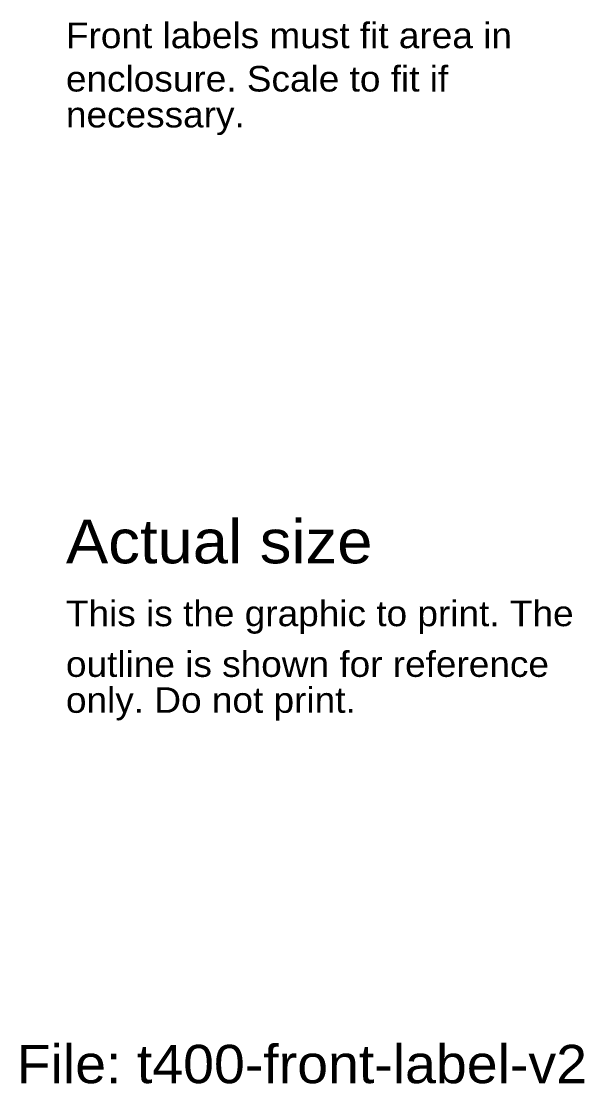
# Model space of a CAD drawing. Header units: inches. Extents: x -97 to 88, y -139 to 132.
# Drawn here: x -96.9 to -20.1, y -138.6 to 6.7 of the extents above; entities that cross this region are included whole.
import ezdxf

# ---------------------------------------------------------------- set-up
doc = ezdxf.new("R2010")
doc.units = ezdxf.units.IN
doc.header["$MEASUREMENT"] = 0
doc.layers.add('svg4583', color=7, linetype='Continuous')

msp = doc.modelspace()

# ---------------------------------------------------------------- texts
at = {"layer": 'svg4583', "color": 7, "true_color": 0xffffff, "attachment_point": 7}
for s, insert, char_height in [('\\fArial|b0|i0|c0|p34;\\W1.03568;Front labels must fit area in', (-90.78, 2.98), 3.4967), ('\\fArial|b0|i0|c0|p34;\\W1.03568;enclosure. Scale to fit if', (-90.78, -2.95), 3.4967), ('\\fArial|b0|i0|c0|p34;\\W1.03568;necessary.', (-90.78, -8.87), 3.4967), ('\\fArial|b0|i0|c0|p34;\\W1.03568;Actual size', (-90.78, -67.53), 5.9944), ('\\fArial|b0|i0|c0|p34;\\W1.03568;This is the graphic to print. The', (-90.78, -77.1), 3.4967), ('\\fArial|b0|i0|c0|p34;\\W1.03568;outline is shown for reference', (-90.78, -83.03), 3.4967), ('\\fArial|b0|i0|c0|p34;\\W1.03568;only. Do not print.', (-90.78, -88.95), 3.4967), ('\\fArial|b0|i0|c0|p34;\\W1.03568;File: t400-front-label-v2.ai', (-97.52, -138.64), 5.2451)]:
    msp.add_mtext(s, dxfattribs=dict(at, insert=insert, char_height=char_height))

doc.saveas('drawing.dxf')
